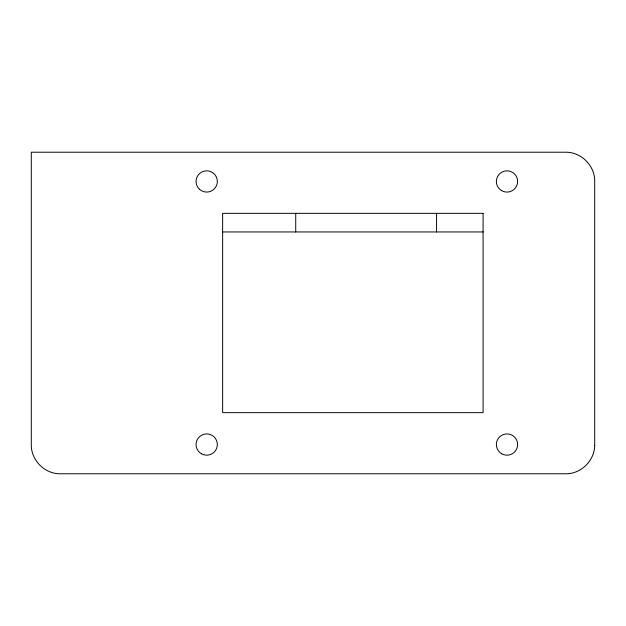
<?xml version="1.0" encoding="UTF-8"?>
<svg xmlns="http://www.w3.org/2000/svg" width="626" height="626" viewBox="0 0 626 626"><rect width="100%" height="100%" fill="white"/><g stroke="black" fill="none" stroke-linecap="round" stroke-linejoin="round"><path stroke-width="0.94" d="M222.347 231.949L483.225 231.949M436.572 213.38L436.572 231.949M295.722 213.38L295.722 231.949M594.7 445.595C594.473 460.478 581.398 473.553 566.514 473.78L59.486 473.78C44.602 473.553 31.527 460.478 31.3 445.595L31.3 152.22L566.514 152.22C581.398 152.447 594.473 165.522 594.7 180.405L594.7 445.595M483.084 213.341L222.645 213.341L222.645 412.659L483.084 412.659L483.084 213.341M501.363 190.468A10.626 10.626 0 0 0 517.624 181.822A10.626 10.626 0 0 0 502.013 172.064A10.626 10.626 0 0 0 501.363 190.468M501.684 453.756A10.626 10.626 0 0 0 517.632 444.546A10.626 10.626 0 0 0 501.684 435.344A10.626 10.626 0 0 0 501.684 453.756M199.553 189.318A10.626 10.626 0 0 0 217.089 183.708A10.626 10.626 0 0 0 203.458 171.328A10.626 10.626 0 0 0 199.553 189.318M201.384 453.756A10.626 10.626 0 0 0 217.332 444.546A10.626 10.626 0 0 0 201.384 435.344A10.626 10.626 0 0 0 201.384 453.756"/></g></svg>
